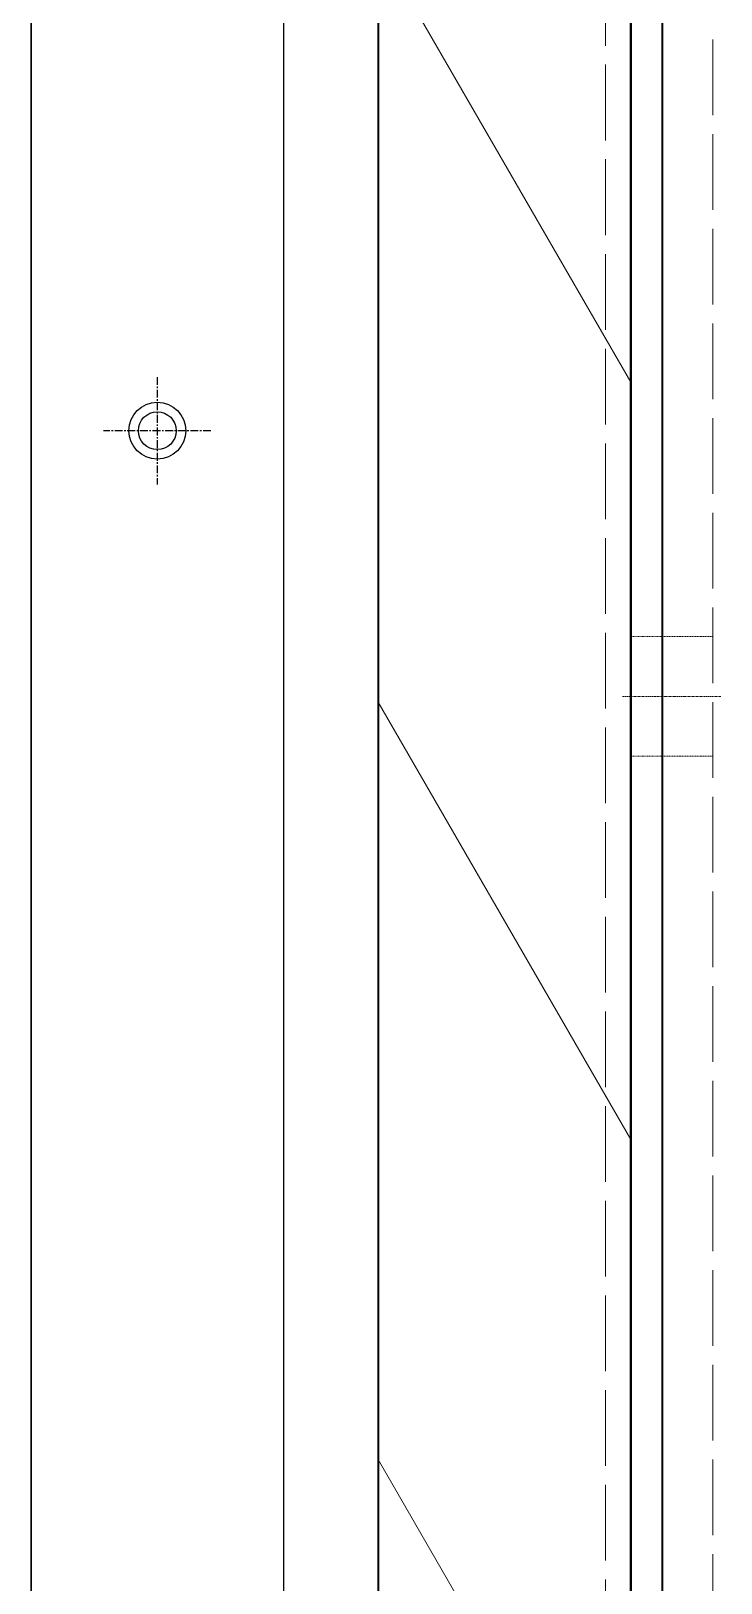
# Model space of a CAD drawing. Header units: millimetres. Extents: x 3026 to 35289, y 2869 to 25683.
# Drawn here: x 14471.1 to 14580.4, y 12136.7 to 12382.6 of the extents above; entities that cross this region are included whole.
import ezdxf

# ---------------------------------------------------------------- set-up
doc = ezdxf.new("R2010")
doc.units = ezdxf.units.MM
for name, pattern in [('CENTER', [2, 1.25, -0.25, 0.25, -0.25]), ('DASHDOT', [18.5, 12, -3, 0.5, -3]), ('DASHED', [15, 12, -3])]:
    doc.linetypes.add(name, pattern=pattern)
doc.layers.add('center', color=1, linetype='CENTER')

# ---------------------------------------------------------------- blocks, each defined once
blk = doc.blocks.new('A$C55E021B5')
at = {"color": 7, "lineweight": 35}
for p, q in [((1375, 38.5), (1375, 2102.5)), ((1415, 2102.5), (1415, 38.5)), ((1370, 2070.5), (1370, 209.79)), ((1370, 2070.5), (1370, 209.79)), ((1375, 70.5), (1375, 2070.5)), ((1375, 2070.5), (1375, 209.79))]:
    blk.add_line(p, q, dxfattribs=at)
at = {"color": 7, "linetype": 'DASHED', "lineweight": 13}
for p, q in [((1362, 2074.5), (1362, 66.5)), ((1370, 2074.5), (1370, 66.5)), ((1379, 1050.5), (1379, 38.5))]:
    blk.add_line(p, q, dxfattribs=at)
at = {"color": 7, "lineweight": 13, "ltscale": 0.133334}
for p, q in [((1415, 1054.47), (1375, 985.19)), ((1415, 934.47), (1375, 865.19)), ((1415, 814.47), (1375, 745.19))]:
    blk.add_line(p, q, dxfattribs=at)
at = {"color": 7, "linetype": 'DASHED', "lineweight": 13, "ltscale": 0.013334}
for p, q in [((1370, 944.91), (1362, 944.91)), ((1370, 925.91), (1362, 925.91))]:
    blk.add_line(p, q, dxfattribs=at)
at = {"color": 7, "linetype": 'DASHED', "lineweight": 13, "ltscale": 0.008333}
for p, q in [((1375, 944.91), (1370, 944.91)), ((1375, 925.91), (1370, 925.91))]:
    blk.add_line(p, q, dxfattribs=at)
at = {"color": 7, "linetype": 'DASHDOT', "lineweight": 13, "ltscale": 0.025999}
blk.add_line((1376.3, 935.41), (1360.7, 935.41), dxfattribs=at)
blk = doc.blocks.new('A$C3FF200C2')
for p, q in [((0, 805), (0, 0)), ((40, 805), (40, 0))]:
    blk.add_line(p, q)
blk = doc.blocks.new('1')
blk.add_line((14471.14, 11344.23), (14471.14, 13650.23))
for radius in [4.5, 3]:
    blk.add_circle((14491.14, 12319.23), radius)
at = {"layer": 'center'}
for p, q in [((14491.14, 12327.73), (14491.14, 12310.73)), ((14499.64, 12319.23), (14482.64, 12319.23))]:
    blk.add_line(p, q, dxfattribs=at)
at = {"xscale": -1}
blk.add_blockref('A$C55E021B5', (15941.14, 11341.73), dxfattribs=at)
blk.add_blockref('A$C3FF200C2', (14471.14, 12034.23))

msp = doc.modelspace()

# ---------------------------------------------------------------- block references
msp.add_blockref('1', (0, 0))

doc.saveas('drawing.dxf')
